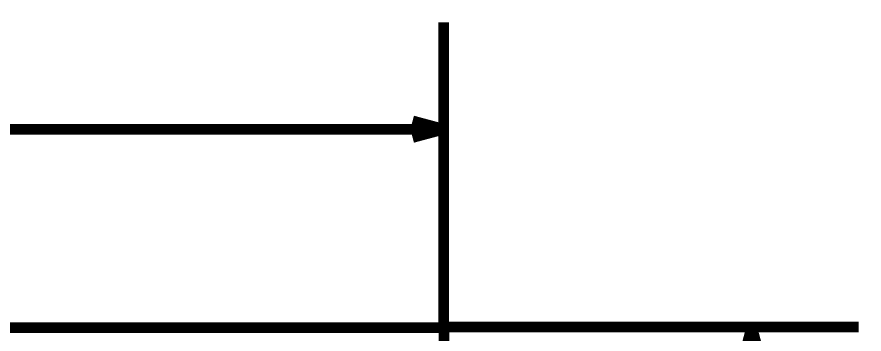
# Model space of a CAD drawing. Header units: millimetres. Extents: x 5.6 to 57, y 79.1 to 103.4.
# Drawn here: x 36.86 to 56.97, y 95.85 to 103.38 of the extents above; entities that cross this region are included whole.
import ezdxf

# ---------------------------------------------------------------- set-up
doc = ezdxf.new("R2010")
doc.units = ezdxf.units.MM
doc.header["$MEASUREMENT"] = 0
for name, color, linetype, true_color in [('Board-Outline-Layer', 7, 'Continuous', 0xff00ff), ('Bottom-Layer', 7, 'Continuous', 0x0000ff), ('Document-Layer', 7, 'Continuous', 0x6464ff), ('Top-Layer', 7, 'Continuous', 0xff0000)]:
    doc.layers.add(name, color=color, linetype=linetype, true_color=true_color)

msp = doc.modelspace()

# ---------------------------------------------------------------- linework, layer by layer
at = {"layer": 'Board-Outline-Layer', "const_width": 0.254}
msp.add_lwpolyline([(7, 96), (47, 96), (47, 81), (7, 81)], close=True, dxfattribs=at)
at = {"layer": 'Bottom-Layer', "const_width": 0.00508}
msp.add_lwpolyline([(6.985, 96.012), (6.985, 81.026), (46.99, 81.026), (46.99, 96.012)], close=True, dxfattribs=at)
at = {"layer": 'Document-Layer', "const_width": 0.254}
for points in [[(46.99, 96.012), (46.99, 103.253)], [(46.99, 100.713), (46.254, 100.911)], [(31.717, 100.713), (46.99, 100.713)], [(46.99, 100.713), (46.254, 100.516)], [(46.99, 96.012), (56.847, 96.012)], [(54.307, 96.012), (54.11, 95.276)], [(54.307, 96.012), (54.505, 95.276)], [(54.307, 96.012), (54.307, 92.863)]]:
    msp.add_lwpolyline(points, dxfattribs=at)
at = {"layer": 'Top-Layer', "const_width": 0.00508}
msp.add_lwpolyline([(6.985, 96.012), (6.985, 81.026), (46.99, 81.026), (46.99, 96.012)], close=True, dxfattribs=at)

doc.saveas('drawing.dxf')
